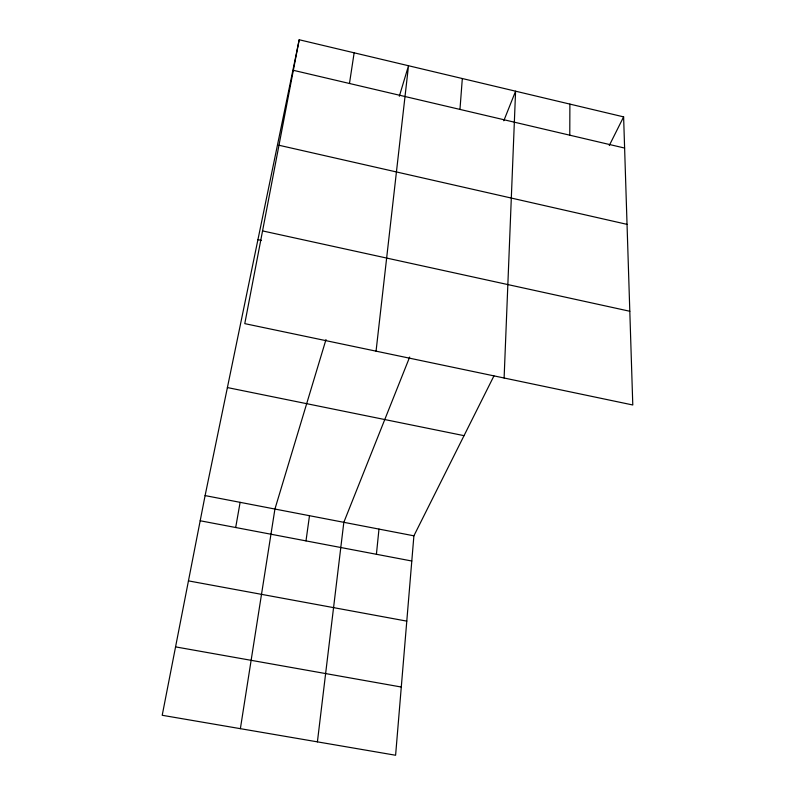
<?xml version="1.0" encoding="UTF-8"?>
<svg xmlns="http://www.w3.org/2000/svg" width="795" height="795" viewBox="0 0 795 795"><rect width="100%" height="100%" fill="white"/><g stroke="black" fill="none" stroke-linecap="round" stroke-linejoin="round"><path stroke-width="1.19" d="M569.777 135.19L569.886 104.105M504.109 378.003L515.587 91.196L503.801 120.76M459.967 109.412L462.322 78.536M493.934 375.926L413.897 535.82L395.602 755.25L162.21 715.281L205.1 495.593L299.198 39.75L623.618 116.875L632.79 404.983L244.78 323.635L299.198 39.75M376.413 554.284L378.977 529.092M376.055 351.161L408.511 65.737L399.319 96.245M317.404 741.864L343.828 522.325L409.673 357.044M305.996 540.888L309.493 515.707M349.472 83.485L354.143 52.808M240.378 728.667L274.921 509.048L325.99 339.574M235.688 527.522L240.12 502.341M609.278 145.505L623.618 116.875M175.566 646.882L401.286 687.029M188.445 580.877L406.782 621.124M200.181 520.765L411.79 561.012M205.1 495.593L413.897 535.82M227.4 387.562L464.032 435.66M262.549 230.908L629.809 311.262M257.928 239.653L261.485 240.428M278.966 145.256L627.036 224.359M293.335 70.308L624.612 148.059"/></g></svg>
